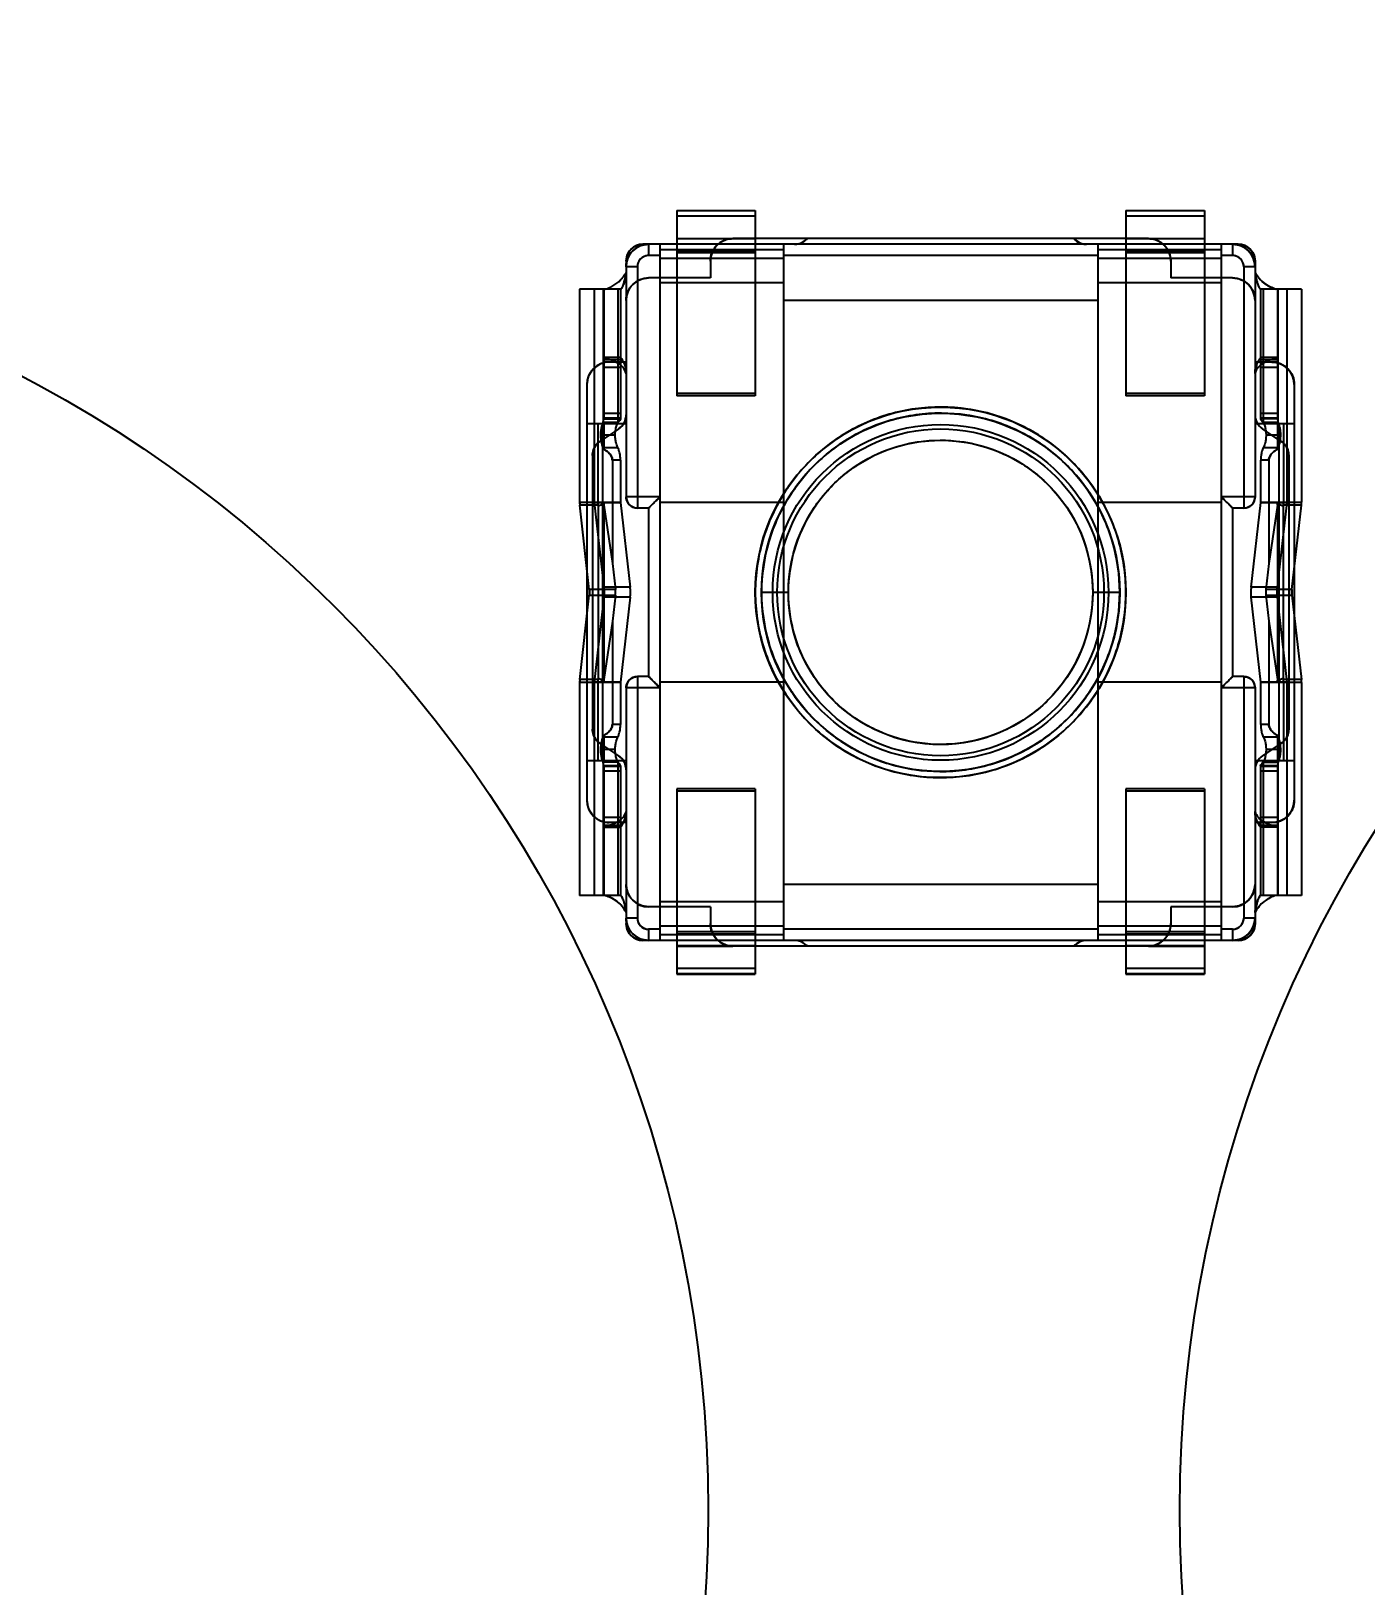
# Model space of a CAD drawing. Header units: millimetres. Extents: x 0 to 594, y 0 to 420.
# Drawn here: x 501.63 to 513.52, y 197.93 to 211.78 of the extents above; entities that cross this region are included whole.
import ezdxf

# ---------------------------------------------------------------- set-up
doc = ezdxf.new("R2010")
doc.units = ezdxf.units.MM
doc.header["$LTSCALE"] = 32.67
doc.layers.get('0').update_dxf_attribs({"linetype": 'CONTINUOUS'})
doc.styles.get("Standard").update_dxf_attribs({"font": 'txt', "width": 0.85})
doc.dimstyles.new('DIMSTYLE_1', dxfattribs={"dimtxt": 3.5, "dimasz": 3.5, "dimexe": 0.18, "dimexo": 0.0625, "dimgap": 0.09, "dimtad": 1, "dimdsep": 46, "dimtxsty": 'STANDARD', "dimblk": '_FILLED', "dimblk1": '_FILLED', "dimblk2": '_FILLED', "dimcen": 0.09, "dimadec": 0, "dimazin": 0, "dimtp": 0.3, "dimtm": 0.3, "dimtfac": 1, "dimtofl": 0, "dimtmove": 0, "dimatfit": 3, "dimldrblk": '_FILLED', "dimfxl": 1, "dimtolj": 1, "dimarcsym": 0})

# ---------------------------------------------------------------- blocks, each defined once
blk = doc.blocks.new('_FILLED')
at = {"color": 0, "linetype": 'BYBLOCK'}
blk.add_solid([(0, 0), (-1, 0.2143), (-1, -0.2143)], dxfattribs=at)
blk = doc.blocks.new('*D7')
at = {"color": 2, "linetype": 'CONTINUOUS'}
for p, q in [((508.764, 246.706), (457.472, 246.706)), ((458.972, 246.706), (458.972, 218.256)), ((458.972, 189.806), (458.972, 218.256)), ((471.264, 189.806), (457.472, 189.806))]:
    blk.add_line(p, q, dxfattribs=at)
at = {"color": 2, "linetype": 'CONTINUOUS', "xscale": 3.5, "yscale": 3.5, "zscale": 3.5}
for p, rotation in [((458.972, 246.706), 90), ((458.972, 189.806), 270)]:
    blk.add_blockref('_FILLED', p, dxfattribs=dict(at, rotation=rotation))
at = {"color": 2, "linetype": 'CONTINUOUS', "insert": (454.597, 222.546), "char_height": 3.5, "width": 11.9, "attachment_point": 2, "rotation": 90, "line_spacing_factor": 0.9}
blk.add_mtext('56,9', dxfattribs=at)

msp = doc.modelspace()

# ---------------------------------------------------------------- linework, layer by layer
at = {"color": 6, "linetype": 'CONTINUOUS'}
for p, q in [((507.383, 210.181), (508.083, 210.181)), ((511.383, 210.181), (512.083, 210.181)), ((507.383, 209.931), (507.883, 209.931)), ((511.583, 209.931), (512.083, 209.931)), ((506.733, 208.327), (506.733, 208.322)), ((512.733, 205.236), (512.733, 205.241)), ((507.383, 203.631), (507.883, 203.631)), ((511.583, 203.631), (512.083, 203.631)), ((507.383, 203.381), (508.083, 203.381)), ((511.383, 203.381), (512.083, 203.381))]:
    msp.add_line(p, q, dxfattribs=at)
at = {"color": 7, "linetype": 'CONTINUOUS'}
for p, q in [((507.383, 210.181), (507.383, 208.531)), ((508.083, 210.18), (507.383, 210.18)), ((508.083, 210.13), (507.383, 210.13)), ((508.083, 210.181), (508.083, 208.531)), ((511.383, 210.181), (511.383, 208.531)), ((512.083, 210.18), (511.383, 210.18)), ((512.083, 210.13), (511.383, 210.13)), ((512.083, 210.181), (512.083, 208.531)), ((507.383, 209.931), (508.083, 209.931)), ((511.583, 209.931), (507.883, 209.931)), ((511.383, 209.931), (512.083, 209.931)), ((512.383, 209.881), (507.083, 209.881)), ((507.133, 209.881), (507.133, 209.781)), ((507.233, 209.781), (507.133, 209.781)), ((507.233, 209.881), (507.233, 203.681)), ((508.333, 209.831), (507.233, 209.831)), ((507.383, 209.827), (508.083, 209.827)), ((508.083, 209.805), (507.383, 209.805)), ((508.333, 209.881), (508.333, 203.681)), ((511.133, 209.781), (508.333, 209.781)), ((511.133, 209.881), (511.133, 203.681)), ((512.233, 209.831), (511.133, 209.831)), ((511.383, 209.827), (512.083, 209.827)), ((512.083, 209.805), (511.383, 209.805)), ((512.233, 209.881), (512.233, 203.681)), ((512.333, 209.781), (512.233, 209.781)), ((512.333, 209.881), (512.333, 209.781)), ((506.933, 209.731), (506.933, 207.631)), ((507.033, 209.681), (506.933, 209.681)), ((507.033, 209.681), (507.033, 207.531)), ((508.333, 209.753), (507.233, 209.753)), ((507.683, 209.731), (507.683, 209.581)), ((512.233, 209.753), (511.133, 209.753)), ((511.783, 209.731), (511.783, 209.581)), ((512.533, 209.681), (512.433, 209.681)), ((512.433, 209.681), (512.433, 207.531)), ((512.533, 209.731), (512.533, 207.631)), ((507.683, 209.581), (507.133, 209.581)), ((508.333, 209.539), (507.233, 209.539)), ((512.233, 209.539), (511.133, 209.539)), ((512.333, 209.581), (511.783, 209.581)), ((506.518, 209.481), (506.518, 207.585)), ((506.887, 209.481), (506.518, 209.481)), ((506.651, 207.581), (506.651, 209.481)), ((506.728, 209.481), (506.728, 208.295)), ((506.733, 209.481), (506.733, 208.327)), ((506.86, 209.481), (506.86, 208.295)), ((506.883, 209.481), (506.883, 208.327)), ((511.133, 209.381), (508.333, 209.381)), ((512.948, 209.481), (512.58, 209.481)), ((512.583, 209.481), (512.583, 208.327)), ((512.607, 209.481), (512.607, 208.295)), ((512.733, 209.481), (512.733, 208.327)), ((512.739, 208.295), (512.739, 209.481)), ((512.816, 209.481), (512.816, 207.581)), ((512.948, 209.481), (512.948, 207.585)), ((506.883, 208.874), (506.733, 208.874)), ((506.733, 208.856), (506.883, 208.856)), ((506.933, 208.831), (506.733, 208.831)), ((512.733, 208.831), (512.533, 208.831)), ((512.733, 208.874), (512.583, 208.874)), ((512.583, 208.856), (512.733, 208.856)), ((506.733, 208.788), (506.883, 208.788)), ((512.583, 208.788), (512.733, 208.788)), ((506.583, 208.631), (506.583, 204.931)), ((508.083, 208.553), (507.383, 208.553)), ((508.083, 208.531), (507.383, 208.531)), ((512.083, 208.553), (511.383, 208.553)), ((512.083, 208.531), (511.383, 208.531)), ((512.883, 208.631), (512.883, 204.931)), ((506.933, 208.281), (506.583, 208.281)), ((506.68, 208.281), (506.68, 207.585)), ((506.723, 208.281), (506.723, 205.281)), ((506.86, 208.295), (506.728, 208.295)), ((506.883, 208.375), (506.733, 208.375)), ((506.883, 208.331), (506.733, 208.331)), ((506.733, 208.327), (506.883, 208.327)), ((506.733, 208.281), (506.733, 208.056)), ((512.883, 208.281), (512.533, 208.281)), ((512.733, 208.375), (512.583, 208.375)), ((512.733, 208.331), (512.583, 208.331)), ((512.733, 208.327), (512.583, 208.327)), ((512.739, 208.295), (512.607, 208.295)), ((512.733, 208.281), (512.733, 208.056)), ((512.744, 208.281), (512.744, 205.281)), ((512.787, 208.281), (512.787, 207.585)), ((506.867, 208.237), (506.7, 208.126)), ((506.836, 208.181), (506.705, 208.181)), ((512.767, 208.126), (512.6, 208.237)), ((512.762, 208.181), (512.631, 208.181)), ((506.633, 208.001), (506.633, 205.562)), ((506.727, 208.07), (506.859, 208.07)), ((512.607, 208.07), (512.739, 208.07)), ((512.833, 208.001), (512.833, 205.562)), ((506.883, 207.958), (506.811, 207.958)), ((506.811, 207.958), (506.811, 207.037)), ((506.883, 207.958), (506.883, 207.581)), ((512.656, 207.958), (512.584, 207.958)), ((512.584, 207.581), (512.584, 207.958)), ((512.656, 207.958), (512.656, 207.037)), ((506.518, 207.585), (506.883, 207.585)), ((506.682, 207.559), (506.52, 207.559)), ((506.605, 206.806), (506.52, 207.559)), ((506.737, 206.826), (506.651, 207.581)), ((506.883, 207.578), (506.651, 207.578)), ((506.682, 207.559), (506.683, 207.549)), ((506.707, 207.559), (506.683, 207.549)), ((506.735, 207.559), (506.707, 207.559)), ((506.733, 207.577), (506.733, 205.986)), ((506.735, 207.559), (506.811, 207.037)), ((506.883, 207.581), (506.969, 206.826)), ((507.233, 207.631), (506.933, 207.631)), ((508.333, 207.581), (507.233, 207.581)), ((512.233, 207.581), (511.133, 207.581)), ((512.533, 207.631), (512.233, 207.631)), ((512.498, 206.826), (512.584, 207.581)), ((512.584, 207.585), (512.948, 207.585)), ((512.816, 207.578), (512.584, 207.578)), ((512.732, 207.559), (512.656, 207.037)), ((512.816, 207.581), (512.73, 206.826)), ((512.76, 207.559), (512.732, 207.559)), ((512.733, 207.577), (512.733, 205.986)), ((512.783, 207.549), (512.76, 207.559)), ((512.785, 207.559), (512.783, 207.549)), ((512.947, 207.559), (512.785, 207.559)), ((512.861, 206.806), (512.947, 207.559)), ((506.683, 207.549), (506.683, 206.014)), ((507.133, 207.531), (507.033, 207.531)), ((507.133, 207.531), (507.133, 206.031)), ((512.433, 207.531), (512.333, 207.531)), ((512.333, 207.531), (512.333, 206.031)), ((512.783, 207.549), (512.783, 206.014)), ((506.811, 207.037), (506.837, 206.807)), ((512.656, 207.037), (512.63, 206.807)), ((506.52, 206.004), (506.605, 206.756)), ((506.837, 206.807), (506.605, 206.807)), ((506.605, 206.756), (506.837, 206.756)), ((506.651, 205.981), (506.737, 206.737)), ((506.969, 206.826), (506.737, 206.826)), ((506.969, 206.737), (506.737, 206.737)), ((506.837, 206.756), (506.811, 206.526)), ((506.969, 206.737), (506.883, 205.981)), ((508.379, 206.781), (508.138, 206.781)), ((511.329, 206.781), (511.088, 206.781)), ((512.73, 206.826), (512.498, 206.826)), ((512.73, 206.737), (512.498, 206.737)), ((512.584, 205.981), (512.498, 206.737)), ((512.862, 206.807), (512.63, 206.807)), ((512.63, 206.756), (512.862, 206.756)), ((512.63, 206.756), (512.656, 206.526)), ((512.73, 206.737), (512.816, 205.981)), ((512.862, 206.756), (512.947, 206.004)), ((506.811, 206.526), (506.735, 206.004)), ((506.811, 206.526), (506.811, 205.605)), ((512.656, 206.526), (512.656, 205.605)), ((512.656, 206.526), (512.732, 206.004)), ((507.133, 206.031), (507.033, 206.031)), ((507.033, 206.031), (507.033, 203.881)), ((512.433, 206.031), (512.333, 206.031)), ((512.433, 206.031), (512.433, 203.881)), ((506.883, 205.978), (506.518, 205.978)), ((506.518, 205.978), (506.518, 204.081)), ((506.682, 206.004), (506.52, 206.004)), ((506.651, 205.985), (506.883, 205.985)), ((506.651, 204.081), (506.651, 205.981)), ((506.68, 205.978), (506.68, 205.281)), ((506.683, 206.014), (506.682, 206.004)), ((506.707, 206.004), (506.683, 206.014)), ((506.735, 206.004), (506.707, 206.004)), ((506.883, 205.981), (506.883, 205.605)), ((507.233, 205.931), (506.933, 205.931)), ((506.933, 205.931), (506.933, 203.831)), ((508.333, 205.981), (507.233, 205.981)), ((512.233, 205.981), (511.133, 205.981)), ((512.533, 205.931), (512.233, 205.931)), ((512.533, 205.931), (512.533, 203.831)), ((512.584, 205.985), (512.816, 205.985)), ((512.584, 205.605), (512.584, 205.981)), ((512.948, 205.978), (512.584, 205.978)), ((512.76, 206.004), (512.732, 206.004)), ((512.783, 206.014), (512.76, 206.004)), ((512.783, 206.014), (512.785, 206.004)), ((512.947, 206.004), (512.785, 206.004)), ((512.787, 205.978), (512.787, 205.281)), ((512.816, 205.981), (512.816, 204.081)), ((512.948, 205.978), (512.948, 204.081)), ((506.859, 205.493), (506.727, 205.493)), ((506.733, 205.507), (506.733, 205.281)), ((506.883, 205.605), (506.811, 205.605)), ((512.656, 205.605), (512.584, 205.605)), ((512.739, 205.493), (512.607, 205.493)), ((512.733, 205.507), (512.733, 205.281)), ((506.867, 205.326), (506.7, 205.437)), ((506.836, 205.381), (506.705, 205.381)), ((512.767, 205.437), (512.6, 205.326)), ((512.762, 205.381), (512.631, 205.381)), ((506.933, 205.281), (506.583, 205.281)), ((506.86, 205.268), (506.728, 205.268)), ((506.728, 205.268), (506.728, 204.081)), ((506.883, 205.236), (506.733, 205.236)), ((506.733, 205.236), (506.733, 204.081)), ((506.883, 205.231), (506.733, 205.231)), ((506.86, 205.268), (506.86, 204.081)), ((506.883, 205.236), (506.883, 204.081)), ((512.883, 205.281), (512.533, 205.281)), ((512.733, 205.236), (512.583, 205.236)), ((512.583, 205.236), (512.583, 204.081)), ((512.733, 205.231), (512.583, 205.231)), ((512.607, 205.268), (512.739, 205.268)), ((512.607, 205.268), (512.607, 204.081)), ((512.733, 205.236), (512.733, 204.081)), ((512.739, 204.081), (512.739, 205.268)), ((506.883, 205.188), (506.733, 205.188)), ((512.733, 205.188), (512.583, 205.188)), ((508.083, 205.031), (507.383, 205.031)), ((507.383, 205.031), (507.383, 203.381)), ((508.083, 205.01), (507.383, 205.01)), ((508.083, 205.031), (508.083, 203.381)), ((512.083, 205.031), (511.383, 205.031)), ((511.383, 205.031), (511.383, 203.381)), ((512.083, 205.01), (511.383, 205.01)), ((512.083, 205.031), (512.083, 203.381)), ((506.883, 204.775), (506.733, 204.775)), ((506.933, 204.731), (506.733, 204.731)), ((506.883, 204.706), (506.733, 204.706)), ((506.733, 204.689), (506.883, 204.689)), ((512.733, 204.731), (512.533, 204.731)), ((512.733, 204.775), (512.583, 204.775)), ((512.733, 204.706), (512.583, 204.706)), ((512.733, 204.689), (512.583, 204.689)), ((511.133, 204.181), (508.333, 204.181)), ((506.887, 204.081), (506.518, 204.081)), ((507.683, 203.981), (507.133, 203.981)), ((508.333, 204.024), (507.233, 204.024)), ((507.683, 203.981), (507.683, 203.831)), ((512.233, 204.024), (511.133, 204.024)), ((512.333, 203.981), (511.783, 203.981)), ((511.783, 203.981), (511.783, 203.831)), ((512.948, 204.081), (512.58, 204.081)), ((507.033, 203.881), (506.933, 203.881)), ((512.533, 203.881), (512.433, 203.881)), ((512.383, 203.681), (507.083, 203.681)), ((507.233, 203.781), (507.133, 203.781)), ((507.133, 203.781), (507.133, 203.681)), ((508.333, 203.81), (507.233, 203.81)), ((508.333, 203.731), (507.233, 203.731)), ((508.083, 203.757), (507.383, 203.757)), ((508.083, 203.736), (507.383, 203.736)), ((511.133, 203.781), (508.333, 203.781)), ((512.233, 203.81), (511.133, 203.81)), ((512.233, 203.731), (511.133, 203.731)), ((512.083, 203.757), (511.383, 203.757)), ((512.083, 203.736), (511.383, 203.736)), ((512.333, 203.781), (512.233, 203.781)), ((512.333, 203.781), (512.333, 203.681)), ((508.083, 203.632), (507.383, 203.632)), ((511.583, 203.631), (507.883, 203.631)), ((512.083, 203.632), (511.383, 203.632)), ((508.083, 203.432), (507.383, 203.432)), ((512.083, 203.432), (511.383, 203.432)), ((508.083, 203.383), (507.383, 203.383)), ((512.083, 203.383), (511.383, 203.383))]:
    msp.add_line(p, q, dxfattribs=at)
for centre, radius in [((496.264, 198.606), 11.4), ((523.264, 198.606), 11.4), ((509.733, 206.781), 1.65), ((509.733, 206.781), 1.595), ((509.733, 206.781), 1.495), ((509.733, 206.781), 1.455), ((509.733, 206.781), 1.355)]:
    msp.add_circle(centre, radius, dxfattribs=at)
for centre, radius, start, end in [((507.883, 209.731), 0.2, 90, 180), ((508.433, 210.031), 0.15, 270, 318.1897), ((511.033, 210.031), 0.15, 221.8103, 270), ((511.583, 209.731), 0.2, 0, 90), ((507.133, 209.681), 0.2, 90, 180), ((507.083, 209.731), 0.15, 90, 180), ((507.133, 209.681), 0.1, 90, 180), ((512.333, 209.681), 0.2, 0, 90), ((512.333, 209.681), 0.1, 0, 90), ((512.383, 209.731), 0.15, 0, 90), ((507.133, 209.381), 0.2, 90, 180), ((512.333, 209.381), 0.2, 0, 90), ((506.783, 208.631), 0.2, 90, 180), ((512.683, 208.631), 0.2, 0, 90), ((506.783, 208.362), 0.15, 303.6901, 360), ((512.683, 208.362), 0.15, 180, 236.3099), ((512.698, 208.267), 0.0488, 16.9573, 28.246), ((506.783, 208.001), 0.15, 123.6901, 180), ((512.683, 208.001), 0.15, 0, 56.3099), ((506.745, 207.585), 0.226, 179.9985, 186.4738), ((506.857, 207.585), 0.177, 180.0036, 188.2929), ((507.033, 207.631), 0.1, 180, 270), ((512.433, 207.631), 0.1, 270, 360), ((512.61, 207.585), 0.177, 351.7058, 359.9974), ((512.722, 207.585), 0.226, 353.5262, 0.0015), ((506.381, 206.781), 0.226, 353.5262, 6.4734), ((506.343, 206.781), 0.396, 353.527, 6.473), ((506.343, 206.781), 0.396, 359.9986, 6.4735), ((506.344, 206.781), 0.396, 353.5245, 0.0034), ((506.612, 206.781), 0.226, 353.527, 6.473), ((506.613, 206.781), 0.226, 359.9966, 6.4755), ((506.612, 206.781), 0.226, 353.5265, 0.0014), ((506.575, 206.781), 0.396, 353.527, 6.473), ((506.575, 206.781), 0.396, 359.9966, 6.4755), ((506.575, 206.781), 0.396, 353.5265, 0.0014), ((512.892, 206.781), 0.396, 173.527, 186.473), ((512.892, 206.781), 0.396, 173.5265, 180.0014), ((512.891, 206.781), 0.396, 179.9966, 186.4755), ((512.854, 206.781), 0.226, 173.527, 186.473), ((512.854, 206.781), 0.226, 173.5265, 180.0014), ((512.854, 206.781), 0.226, 179.9966, 186.4755), ((513.124, 206.781), 0.396, 173.527, 186.473), ((513.123, 206.781), 0.396, 173.5245, 180.0034), ((513.124, 206.781), 0.396, 179.9986, 186.4735), ((513.086, 206.781), 0.226, 173.5248, 180.0031), ((513.086, 206.781), 0.226, 179.9985, 186.4738), ((507.033, 205.931), 0.1, 90, 180), ((512.433, 205.931), 0.1, 0, 90), ((506.745, 205.978), 0.226, 173.5262, 180.0015), ((506.857, 205.978), 0.177, 171.7058, 179.9974), ((512.61, 205.978), 0.177, 0.0036, 8.2929), ((512.722, 205.978), 0.226, 359.9985, 6.4738), ((506.783, 205.562), 0.15, 180, 236.3099), ((512.683, 205.562), 0.15, 303.6901, 360), ((506.768, 205.296), 0.0488, 196.9573, 208.246), ((506.783, 205.201), 0.15, 0, 56.3099), ((512.683, 205.201), 0.15, 123.6901, 180), ((506.783, 204.931), 0.2, 180, 270), ((512.683, 204.931), 0.2, 270, 360), ((507.133, 204.181), 0.2, 180, 270), ((512.333, 204.181), 0.2, 270, 360), ((507.133, 203.881), 0.2, 180, 270), ((507.083, 203.831), 0.15, 180, 270), ((507.133, 203.881), 0.1, 180, 270), ((507.883, 203.831), 0.2, 180, 270), ((511.583, 203.831), 0.2, 270, 360), ((512.333, 203.881), 0.2, 270, 360), ((512.333, 203.881), 0.1, 270, 360), ((512.383, 203.831), 0.15, 270, 360), ((508.433, 203.531), 0.15, 41.8103, 90), ((511.033, 203.531), 0.15, 90, 138.1897)]:
    msp.add_arc(centre, radius, start, end, dxfattribs=at)
for points, knots in [([(507.751, 209.881), (507.763, 209.892), (507.79, 209.91), (507.835, 209.928), (507.867, 209.931), (507.883, 209.931)], [0, 0, 0, 0, 0.333315, 0.666685, 1, 1, 1, 1]), ([(508.433, 209.881), (508.447, 209.882), (508.475, 209.885), (508.514, 209.903), (508.536, 209.921), (508.545, 209.931)], [0, 0, 0, 0, 0.333308, 0.666692, 1, 1, 1, 1]), ([(510.922, 209.931), (510.931, 209.921), (510.953, 209.903), (510.991, 209.885), (511.019, 209.882), (511.033, 209.881)], [0, 0, 0, 0, 0.333308, 0.666692, 1, 1, 1, 1]), ([(511.583, 209.931), (511.599, 209.931), (511.632, 209.928), (511.677, 209.91), (511.704, 209.892), (511.716, 209.881)], [0, 0, 0, 0, 0.333315, 0.666685, 1, 1, 1, 1]), ([(506.933, 209.681), (506.934, 209.708), (506.944, 209.76), (506.988, 209.826), (507.055, 209.871), (507.107, 209.881), (507.133, 209.881)], [0, 0, 0, 0, 0.252018, 0.5, 0.747982, 1, 1, 1, 1]), ([(506.933, 209.731), (506.934, 209.757), (506.947, 209.81), (507.005, 209.868), (507.057, 209.881), (507.083, 209.881)], [0, 0, 0, 0, 0.334502, 0.665373, 1, 1, 1, 1]), ([(507.133, 209.781), (507.116, 209.781), (507.081, 209.772), (507.043, 209.734), (507.034, 209.699), (507.033, 209.681)], [0, 0, 0, 0, 0.334502, 0.665373, 1, 1, 1, 1]), ([(507.683, 209.731), (507.684, 209.75), (507.689, 209.788), (507.712, 209.84), (507.737, 209.869), (507.751, 209.881)], [0, 0, 0, 0, 0.333308, 0.666692, 1, 1, 1, 1]), ([(511.716, 209.881), (511.73, 209.869), (511.755, 209.84), (511.778, 209.788), (511.783, 209.75), (511.783, 209.731)], [0, 0, 0, 0, 0.333308, 0.666692, 1, 1, 1, 1]), ([(512.333, 209.881), (512.36, 209.881), (512.412, 209.871), (512.478, 209.826), (512.523, 209.76), (512.533, 209.708), (512.533, 209.681)], [0, 0, 0, 0, 0.252018, 0.5, 0.747982, 1, 1, 1, 1]), ([(512.433, 209.681), (512.433, 209.699), (512.424, 209.734), (512.386, 209.772), (512.351, 209.781), (512.333, 209.781)], [0, 0, 0, 0, 0.334502, 0.665373, 1, 1, 1, 1]), ([(512.383, 209.881), (512.409, 209.881), (512.462, 209.868), (512.52, 209.81), (512.532, 209.757), (512.533, 209.731)], [0, 0, 0, 0, 0.334502, 0.665373, 1, 1, 1, 1]), ([(506.747, 209.481), (506.764, 209.486), (506.807, 209.503), (506.876, 209.548), (506.917, 209.6), (506.933, 209.631)], [0, 0, 0, 0, 0.215011, 0.567664, 1, 1, 1, 1]), ([(506.747, 209.481), (506.764, 209.483), (506.807, 209.505), (506.877, 209.547), (506.916, 209.601), (506.933, 209.631)], [0, 0, 0, 0, 0.213112, 0.566566, 1, 1, 1, 1]), ([(506.887, 209.481), (506.89, 209.487), (506.9, 209.499), (506.909, 209.521), (506.918, 209.549), (506.927, 209.587), (506.931, 209.615), (506.933, 209.631)], [0, 0, 0, 0, 0.126999, 0.276139, 0.453635, 0.691006, 1, 1, 1, 1]), ([(506.933, 209.631), (506.932, 209.618), (506.928, 209.593), (506.921, 209.56), (506.913, 209.534), (506.905, 209.513), (506.897, 209.496), (506.891, 209.485), (506.887, 209.481)], [0, 0, 0, 0, 0.261031, 0.472032, 0.639572, 0.76977, 0.901474, 1, 1, 1, 1]), ([(512.533, 209.631), (512.535, 209.618), (512.539, 209.593), (512.546, 209.56), (512.554, 209.534), (512.562, 209.513), (512.569, 209.495), (512.577, 209.486), (512.58, 209.481)], [0, 0, 0, 0, 0.261162, 0.472277, 0.639855, 0.769937, 0.901356, 1, 1, 1, 1]), ([(512.533, 209.631), (512.535, 209.618), (512.539, 209.593), (512.546, 209.56), (512.554, 209.534), (512.561, 209.513), (512.57, 209.496), (512.576, 209.485), (512.58, 209.481)], [0, 0, 0, 0, 0.261302, 0.472473, 0.640023, 0.77004, 0.901483, 1, 1, 1, 1]), ([(512.72, 209.481), (512.703, 209.486), (512.659, 209.503), (512.59, 209.549), (512.55, 209.601), (512.533, 209.631)], [0, 0, 0, 0, 0.216905, 0.57041, 1, 1, 1, 1]), ([(512.533, 209.631), (512.547, 209.607), (512.577, 209.564), (512.631, 209.52), (512.68, 209.495), (512.708, 209.484), (512.72, 209.481)], [0, 0, 0, 0, 0.341563, 0.628537, 0.852159, 1, 1, 1, 1]), ([(506.933, 209.381), (506.934, 209.408), (506.944, 209.46), (506.988, 209.526), (507.055, 209.571), (507.107, 209.581), (507.133, 209.581)], [0, 0, 0, 0, 0.252018, 0.5, 0.747982, 1, 1, 1, 1]), ([(512.333, 209.581), (512.36, 209.581), (512.412, 209.571), (512.478, 209.526), (512.523, 209.46), (512.533, 209.408), (512.533, 209.381)], [0, 0, 0, 0, 0.252018, 0.5, 0.747982, 1, 1, 1, 1]), ([(506.783, 208.831), (506.757, 208.831), (506.705, 208.821), (506.638, 208.776), (506.594, 208.71), (506.584, 208.658), (506.583, 208.631)], [0, 0, 0, 0, 0.252018, 0.5, 0.747982, 1, 1, 1, 1]), ([(506.933, 208.731), (506.928, 208.752), (506.908, 208.792), (506.852, 208.828), (506.8, 208.851), (506.758, 208.863), (506.739, 208.871), (506.733, 208.874)], [0, 0, 0, 0, 0.248408, 0.499331, 0.755626, 0.92152, 1, 1, 1, 1]), ([(506.883, 208.874), (506.883, 208.871), (506.89, 208.864), (506.9, 208.852), (506.905, 208.839), (506.908, 208.831)], [0, 0, 0, 0, 0.17594, 0.522925, 1, 1, 1, 1]), ([(506.911, 208.831), (506.907, 208.839), (506.899, 208.851), (506.89, 208.864), (506.883, 208.871), (506.883, 208.874)], [0, 0, 0, 0, 0.491722, 0.827066, 1, 1, 1, 1]), ([(506.908, 208.831), (506.914, 208.822), (506.924, 208.802), (506.931, 208.768), (506.933, 208.744), (506.933, 208.731)], [0, 0, 0, 0, 0.313365, 0.647735, 1, 1, 1, 1]), ([(506.908, 208.831), (506.914, 208.823), (506.923, 208.802), (506.93, 208.768), (506.933, 208.744), (506.933, 208.731)], [0, 0, 0, 0, 0.310581, 0.644793, 1, 1, 1, 1]), ([(512.733, 208.874), (512.728, 208.871), (512.709, 208.863), (512.667, 208.851), (512.612, 208.828), (512.558, 208.79), (512.538, 208.751), (512.533, 208.731)], [0, 0, 0, 0, 0.074899, 0.244216, 0.51087, 0.765846, 1, 1, 1, 1]), ([(512.533, 208.731), (512.534, 208.744), (512.536, 208.768), (512.543, 208.802), (512.553, 208.822), (512.559, 208.831)], [0, 0, 0, 0, 0.352148, 0.686191, 1, 1, 1, 1]), ([(512.556, 208.831), (512.552, 208.822), (512.544, 208.801), (512.536, 208.768), (512.534, 208.744), (512.533, 208.731)], [0, 0, 0, 0, 0.303212, 0.640792, 1, 1, 1, 1]), ([(512.583, 208.874), (512.583, 208.871), (512.577, 208.864), (512.568, 208.851), (512.56, 208.839), (512.556, 208.831)], [0, 0, 0, 0, 0.170718, 0.50797, 1, 1, 1, 1]), ([(512.683, 208.831), (512.71, 208.831), (512.762, 208.821), (512.828, 208.776), (512.873, 208.71), (512.883, 208.658), (512.883, 208.631)], [0, 0, 0, 0, 0.252018, 0.5, 0.747982, 1, 1, 1, 1]), ([(511.383, 206.781), (511.382, 206.939), (511.339, 207.254), (511.14, 207.686), (510.83, 208.044), (510.432, 208.301), (509.978, 208.436), (509.503, 208.438), (509.046, 208.306), (508.645, 208.051), (508.33, 207.692), (508.129, 207.257), (508.084, 206.939), (508.083, 206.781)], [0, 0, 0, 0, 0.091229, 0.182072, 0.272285, 0.362558, 0.453404, 0.544048, 0.634824, 0.725532, 0.816633, 0.908383, 1, 1, 1, 1]), ([(506.722, 208.281), (506.718, 208.272), (506.712, 208.251), (506.706, 208.217), (506.705, 208.194), (506.705, 208.181)], [0, 0, 0, 0, 0.306811, 0.64515, 1, 1, 1, 1]), ([(506.722, 208.281), (506.718, 208.272), (506.712, 208.251), (506.706, 208.217), (506.705, 208.194), (506.705, 208.181)], [0, 0, 0, 0, 0.306156, 0.6448, 1, 1, 1, 1]), ([(506.728, 208.295), (506.729, 208.299), (506.73, 208.306), (506.733, 208.317), (506.733, 208.324), (506.733, 208.327)], [0, 0, 0, 0, 0.387145, 0.720426, 1, 1, 1, 1]), ([(506.836, 208.181), (506.836, 208.196), (506.838, 208.223), (506.845, 208.261), (506.855, 208.284), (506.86, 208.295)], [0, 0, 0, 0, 0.362034, 0.701783, 1, 1, 1, 1]), ([(506.883, 208.327), (506.883, 208.321), (506.874, 208.309), (506.865, 208.3), (506.86, 208.295)], [0, 0, 0, 0, 0.401836, 1, 1, 1, 1]), ([(506.86, 208.295), (506.864, 208.299), (506.871, 208.307), (506.88, 208.317), (506.883, 208.324), (506.883, 208.327)], [0, 0, 0, 0, 0.45547, 0.781689, 1, 1, 1, 1]), ([(506.867, 208.237), (506.88, 208.246), (506.905, 208.269), (506.928, 208.313), (506.933, 208.345), (506.933, 208.362)], [0, 0, 0, 0, 0.333299, 0.666701, 1, 1, 1, 1]), ([(511.329, 206.781), (511.328, 206.933), (511.285, 207.238), (511.093, 207.656), (510.794, 208.002), (510.409, 208.25), (509.97, 208.381), (509.51, 208.383), (509.069, 208.256), (508.681, 208.009), (508.377, 207.662), (508.182, 207.241), (508.139, 206.934), (508.138, 206.781)], [0, 0, 0, 0, 0.091229, 0.182072, 0.272285, 0.362558, 0.453404, 0.544048, 0.634824, 0.725532, 0.816633, 0.908383, 1, 1, 1, 1]), ([(512.533, 208.362), (512.534, 208.345), (512.539, 208.313), (512.562, 208.269), (512.587, 208.246), (512.6, 208.237)], [0, 0, 0, 0, 0.333299, 0.666701, 1, 1, 1, 1]), ([(512.583, 208.327), (512.583, 208.321), (512.592, 208.309), (512.601, 208.3), (512.607, 208.295)], [0, 0, 0, 0, 0.401836, 1, 1, 1, 1]), ([(512.583, 208.327), (512.583, 208.324), (512.587, 208.317), (512.595, 208.307), (512.603, 208.299), (512.607, 208.295)], [0, 0, 0, 0, 0.21645, 0.541449, 1, 1, 1, 1]), ([(512.607, 208.295), (512.612, 208.284), (512.621, 208.261), (512.629, 208.223), (512.631, 208.196), (512.631, 208.181)], [0, 0, 0, 0, 0.298217, 0.637966, 1, 1, 1, 1]), ([(512.733, 208.327), (512.733, 208.324), (512.734, 208.317), (512.736, 208.306), (512.738, 208.299), (512.739, 208.295)], [0, 0, 0, 0, 0.279159, 0.612696, 1, 1, 1, 1]), ([(512.762, 208.181), (512.762, 208.194), (512.761, 208.217), (512.755, 208.251), (512.749, 208.272), (512.745, 208.281)], [0, 0, 0, 0, 0.354871, 0.693171, 1, 1, 1, 1]), ([(512.762, 208.181), (512.762, 208.194), (512.761, 208.217), (512.755, 208.251), (512.749, 208.272), (512.745, 208.281)], [0, 0, 0, 0, 0.3552, 0.693844, 1, 1, 1, 1]), ([(506.633, 208.001), (506.634, 208.018), (506.639, 208.05), (506.662, 208.094), (506.687, 208.117), (506.7, 208.126)], [0, 0, 0, 0, 0.333299, 0.666701, 1, 1, 1, 1]), ([(506.705, 208.181), (506.705, 208.168), (506.707, 208.141), (506.714, 208.103), (506.722, 208.08), (506.727, 208.07)], [0, 0, 0, 0, 0.362077, 0.701845, 1, 1, 1, 1]), ([(506.859, 208.07), (506.854, 208.08), (506.845, 208.103), (506.838, 208.141), (506.836, 208.168), (506.836, 208.181)], [0, 0, 0, 0, 0.299212, 0.6388, 1, 1, 1, 1]), ([(508.379, 206.781), (508.38, 206.91), (508.416, 207.169), (508.579, 207.524), (508.833, 207.818), (509.16, 208.029), (509.533, 208.14), (509.923, 208.141), (510.298, 208.033), (510.627, 207.824), (510.886, 207.529), (511.051, 207.172), (511.087, 206.911), (511.088, 206.781)], [0, 0, 0, 0, 0.091229, 0.182072, 0.272285, 0.362558, 0.453404, 0.544048, 0.634824, 0.725532, 0.816633, 0.908383, 1, 1, 1, 1]), ([(512.631, 208.181), (512.631, 208.168), (512.629, 208.141), (512.622, 208.103), (512.613, 208.08), (512.607, 208.07)], [0, 0, 0, 0, 0.3612, 0.700788, 1, 1, 1, 1]), ([(512.739, 208.07), (512.745, 208.08), (512.753, 208.103), (512.76, 208.141), (512.762, 208.168), (512.762, 208.181)], [0, 0, 0, 0, 0.298155, 0.637923, 1, 1, 1, 1]), ([(512.767, 208.126), (512.78, 208.117), (512.805, 208.094), (512.828, 208.05), (512.833, 208.018), (512.833, 208.001)], [0, 0, 0, 0, 0.333299, 0.666701, 1, 1, 1, 1]), ([(506.733, 208.056), (506.748, 208.047), (506.774, 208.03), (506.803, 207.997), (506.81, 207.971), (506.811, 207.958)], [0, 0, 0, 0, 0.396085, 0.702916, 1, 1, 1, 1]), ([(506.811, 207.958), (506.81, 207.971), (506.803, 207.997), (506.774, 208.03), (506.748, 208.048), (506.733, 208.056)], [0, 0, 0, 0, 0.296244, 0.603053, 1, 1, 1, 1]), ([(506.883, 207.958), (506.883, 207.972), (506.881, 207.999), (506.873, 208.036), (506.865, 208.059), (506.859, 208.07)], [0, 0, 0, 0, 0.3612, 0.700788, 1, 1, 1, 1]), ([(512.607, 208.07), (512.602, 208.059), (512.593, 208.036), (512.586, 207.999), (512.584, 207.972), (512.584, 207.958)], [0, 0, 0, 0, 0.299212, 0.6388, 1, 1, 1, 1]), ([(512.656, 207.958), (512.657, 207.971), (512.664, 207.997), (512.693, 208.03), (512.718, 208.047), (512.733, 208.056)], [0, 0, 0, 0, 0.296239, 0.602907, 1, 1, 1, 1]), ([(512.733, 208.056), (512.718, 208.048), (512.693, 208.03), (512.664, 207.997), (512.657, 207.971), (512.656, 207.958)], [0, 0, 0, 0, 0.395928, 0.702901, 1, 1, 1, 1]), ([(506.518, 207.585), (506.518, 207.582), (506.519, 207.575), (506.519, 207.565), (506.52, 207.558), (506.521, 207.554)], [0, 0, 0, 0, 0.306787, 0.613422, 1, 1, 1, 1]), ([(506.733, 207.577), (506.731, 207.574), (506.726, 207.569), (506.717, 207.564), (506.711, 207.561), (506.707, 207.559)], [0, 0, 0, 0, 0.33027, 0.644235, 1, 1, 1, 1]), ([(507.033, 207.531), (507.016, 207.532), (506.981, 207.541), (506.943, 207.579), (506.934, 207.614), (506.933, 207.631)], [0, 0, 0, 0, 0.334502, 0.665373, 1, 1, 1, 1]), ([(507.133, 207.531), (507.136, 207.534), (507.146, 207.544), (507.166, 207.565), (507.197, 207.595), (507.22, 207.619), (507.233, 207.631)], [0, 0, 0, 0, 0.079313, 0.294063, 0.619931, 1, 1, 1, 1]), ([(507.233, 207.631), (507.221, 207.619), (507.197, 207.595), (507.166, 207.564), (507.145, 207.544), (507.136, 207.534), (507.133, 207.531)], [0, 0, 0, 0, 0.380118, 0.708935, 0.923641, 1, 1, 1, 1]), ([(512.233, 207.631), (512.246, 207.619), (512.269, 207.595), (512.301, 207.565), (512.321, 207.543), (512.331, 207.534), (512.333, 207.531)], [0, 0, 0, 0, 0.380118, 0.708935, 0.923641, 1, 1, 1, 1]), ([(512.333, 207.531), (512.331, 207.534), (512.321, 207.544), (512.3, 207.564), (512.27, 207.596), (512.246, 207.619), (512.233, 207.631)], [0, 0, 0, 0, 0.079313, 0.294063, 0.619931, 1, 1, 1, 1]), ([(512.533, 207.631), (512.533, 207.614), (512.524, 207.579), (512.486, 207.541), (512.451, 207.532), (512.433, 207.531)], [0, 0, 0, 0, 0.334502, 0.665373, 1, 1, 1, 1]), ([(512.76, 207.559), (512.756, 207.561), (512.75, 207.564), (512.741, 207.569), (512.736, 207.574), (512.733, 207.577)], [0, 0, 0, 0, 0.354989, 0.668715, 1, 1, 1, 1]), ([(512.946, 207.554), (512.947, 207.558), (512.948, 207.565), (512.948, 207.575), (512.948, 207.582), (512.948, 207.585)], [0, 0, 0, 0, 0.386578, 0.693213, 1, 1, 1, 1]), ([(506.605, 206.806), (506.606, 206.8), (506.607, 206.788), (506.607, 206.77), (506.606, 206.758), (506.605, 206.752)], [0, 0, 0, 0, 0.329776, 0.65793, 1, 1, 1, 1]), ([(508.083, 206.781), (508.084, 206.624), (508.128, 206.309), (508.327, 205.877), (508.637, 205.519), (509.034, 205.262), (509.489, 205.127), (509.964, 205.125), (510.421, 205.257), (510.822, 205.512), (511.137, 205.871), (511.338, 206.306), (511.383, 206.624), (511.383, 206.781)], [0, 0, 0, 0, 0.091229, 0.182072, 0.272285, 0.362558, 0.453404, 0.544048, 0.634824, 0.725532, 0.816633, 0.908383, 1, 1, 1, 1]), ([(508.138, 206.781), (508.139, 206.63), (508.181, 206.325), (508.373, 205.907), (508.673, 205.561), (509.058, 205.313), (509.497, 205.182), (509.957, 205.18), (510.398, 205.307), (510.786, 205.554), (511.09, 205.901), (511.285, 206.322), (511.328, 206.629), (511.329, 206.781)], [0, 0, 0, 0, 0.091229, 0.182072, 0.272285, 0.362558, 0.453404, 0.544048, 0.634824, 0.725532, 0.816633, 0.908383, 1, 1, 1, 1]), ([(511.088, 206.781), (511.087, 206.653), (511.051, 206.394), (510.888, 206.039), (510.634, 205.745), (510.307, 205.534), (509.934, 205.423), (509.544, 205.422), (509.169, 205.53), (508.839, 205.739), (508.581, 206.034), (508.416, 206.391), (508.379, 206.652), (508.379, 206.781)], [0, 0, 0, 0, 0.091229, 0.182072, 0.272285, 0.362558, 0.453404, 0.544048, 0.634824, 0.725532, 0.816633, 0.908383, 1, 1, 1, 1]), ([(512.862, 206.752), (512.861, 206.758), (512.86, 206.77), (512.86, 206.788), (512.861, 206.8), (512.861, 206.806)], [0, 0, 0, 0, 0.34207, 0.670224, 1, 1, 1, 1]), ([(506.933, 205.931), (506.934, 205.949), (506.943, 205.984), (506.981, 206.022), (507.016, 206.031), (507.033, 206.031)], [0, 0, 0, 0, 0.334502, 0.665373, 1, 1, 1, 1]), ([(507.233, 205.931), (507.22, 205.944), (507.197, 205.968), (507.166, 205.998), (507.146, 206.02), (507.136, 206.029), (507.133, 206.031)], [0, 0, 0, 0, 0.380118, 0.708935, 0.923641, 1, 1, 1, 1]), ([(507.133, 206.031), (507.136, 206.029), (507.146, 206.019), (507.167, 205.999), (507.197, 205.967), (507.221, 205.944), (507.233, 205.931)], [0, 0, 0, 0, 0.079313, 0.294063, 0.619931, 1, 1, 1, 1]), ([(512.333, 206.031), (512.331, 206.029), (512.321, 206.019), (512.3, 205.998), (512.269, 205.968), (512.246, 205.944), (512.233, 205.931)], [0, 0, 0, 0, 0.079313, 0.294063, 0.619931, 1, 1, 1, 1]), ([(512.233, 205.931), (512.246, 205.944), (512.27, 205.967), (512.3, 205.999), (512.321, 206.019), (512.331, 206.029), (512.333, 206.031)], [0, 0, 0, 0, 0.380118, 0.708935, 0.923641, 1, 1, 1, 1]), ([(512.433, 206.031), (512.451, 206.031), (512.486, 206.022), (512.524, 205.984), (512.533, 205.949), (512.533, 205.931)], [0, 0, 0, 0, 0.334502, 0.665373, 1, 1, 1, 1]), ([(506.521, 206.009), (506.52, 206.005), (506.519, 205.998), (506.519, 205.988), (506.518, 205.981), (506.518, 205.978)], [0, 0, 0, 0, 0.386578, 0.693213, 1, 1, 1, 1]), ([(506.707, 206.004), (506.711, 206.002), (506.717, 205.999), (506.726, 205.994), (506.731, 205.989), (506.733, 205.986)], [0, 0, 0, 0, 0.354989, 0.668715, 1, 1, 1, 1]), ([(512.733, 205.986), (512.736, 205.989), (512.741, 205.994), (512.75, 205.999), (512.756, 206.002), (512.76, 206.004)], [0, 0, 0, 0, 0.33027, 0.644235, 1, 1, 1, 1]), ([(512.948, 205.978), (512.948, 205.981), (512.948, 205.988), (512.948, 205.998), (512.947, 206.005), (512.946, 206.009)], [0, 0, 0, 0, 0.306787, 0.613422, 1, 1, 1, 1]), ([(506.7, 205.437), (506.687, 205.446), (506.662, 205.469), (506.639, 205.513), (506.634, 205.545), (506.633, 205.562)], [0, 0, 0, 0, 0.333299, 0.666701, 1, 1, 1, 1]), ([(506.727, 205.493), (506.722, 205.483), (506.714, 205.46), (506.707, 205.422), (506.705, 205.395), (506.705, 205.381)], [0, 0, 0, 0, 0.298155, 0.637923, 1, 1, 1, 1]), ([(506.811, 205.605), (506.81, 205.592), (506.803, 205.566), (506.774, 205.533), (506.748, 205.516), (506.733, 205.507)], [0, 0, 0, 0, 0.296239, 0.602907, 1, 1, 1, 1]), ([(506.733, 205.507), (506.748, 205.515), (506.774, 205.533), (506.803, 205.566), (506.81, 205.592), (506.811, 205.605)], [0, 0, 0, 0, 0.395928, 0.702901, 1, 1, 1, 1]), ([(506.836, 205.381), (506.836, 205.395), (506.838, 205.422), (506.845, 205.46), (506.854, 205.483), (506.859, 205.493)], [0, 0, 0, 0, 0.3612, 0.700788, 1, 1, 1, 1]), ([(506.859, 205.493), (506.865, 205.503), (506.873, 205.527), (506.881, 205.564), (506.883, 205.591), (506.883, 205.605)], [0, 0, 0, 0, 0.299212, 0.6388, 1, 1, 1, 1]), ([(512.584, 205.605), (512.584, 205.591), (512.586, 205.564), (512.593, 205.527), (512.602, 205.503), (512.607, 205.493)], [0, 0, 0, 0, 0.3612, 0.700788, 1, 1, 1, 1]), ([(512.607, 205.493), (512.613, 205.483), (512.622, 205.46), (512.629, 205.422), (512.631, 205.395), (512.631, 205.381)], [0, 0, 0, 0, 0.299212, 0.6388, 1, 1, 1, 1]), ([(512.733, 205.507), (512.719, 205.516), (512.693, 205.533), (512.664, 205.566), (512.657, 205.592), (512.656, 205.605)], [0, 0, 0, 0, 0.396085, 0.702916, 1, 1, 1, 1]), ([(512.656, 205.605), (512.657, 205.592), (512.664, 205.566), (512.693, 205.533), (512.718, 205.515), (512.733, 205.507)], [0, 0, 0, 0, 0.296244, 0.603053, 1, 1, 1, 1]), ([(512.762, 205.381), (512.762, 205.395), (512.76, 205.422), (512.753, 205.46), (512.745, 205.483), (512.739, 205.493)], [0, 0, 0, 0, 0.362077, 0.701845, 1, 1, 1, 1]), ([(512.833, 205.562), (512.833, 205.545), (512.828, 205.513), (512.805, 205.469), (512.78, 205.446), (512.767, 205.437)], [0, 0, 0, 0, 0.333299, 0.666701, 1, 1, 1, 1]), ([(506.705, 205.381), (506.705, 205.369), (506.706, 205.346), (506.712, 205.312), (506.718, 205.291), (506.722, 205.281)], [0, 0, 0, 0, 0.354871, 0.693171, 1, 1, 1, 1]), ([(506.705, 205.381), (506.705, 205.369), (506.706, 205.346), (506.712, 205.312), (506.718, 205.291), (506.722, 205.281)], [0, 0, 0, 0, 0.3552, 0.693844, 1, 1, 1, 1]), ([(506.86, 205.268), (506.855, 205.279), (506.845, 205.302), (506.838, 205.34), (506.836, 205.367), (506.836, 205.381)], [0, 0, 0, 0, 0.298217, 0.637966, 1, 1, 1, 1]), ([(512.631, 205.381), (512.631, 205.367), (512.629, 205.34), (512.621, 205.302), (512.612, 205.279), (512.607, 205.268)], [0, 0, 0, 0, 0.362034, 0.701783, 1, 1, 1, 1]), ([(512.745, 205.281), (512.749, 205.291), (512.755, 205.312), (512.761, 205.346), (512.762, 205.369), (512.762, 205.381)], [0, 0, 0, 0, 0.306811, 0.64515, 1, 1, 1, 1]), ([(512.745, 205.281), (512.749, 205.291), (512.755, 205.312), (512.761, 205.346), (512.762, 205.369), (512.762, 205.381)], [0, 0, 0, 0, 0.306156, 0.6448, 1, 1, 1, 1]), ([(506.733, 205.236), (506.733, 205.239), (506.733, 205.246), (506.73, 205.257), (506.729, 205.264), (506.728, 205.268)], [0, 0, 0, 0, 0.279159, 0.612696, 1, 1, 1, 1]), ([(506.883, 205.236), (506.883, 205.242), (506.874, 205.253), (506.865, 205.263), (506.86, 205.268)], [0, 0, 0, 0, 0.401836, 1, 1, 1, 1]), ([(506.883, 205.236), (506.883, 205.239), (506.88, 205.246), (506.872, 205.256), (506.864, 205.264), (506.86, 205.268)], [0, 0, 0, 0, 0.21645, 0.541449, 1, 1, 1, 1]), ([(506.933, 205.201), (506.933, 205.218), (506.928, 205.25), (506.905, 205.294), (506.88, 205.317), (506.867, 205.326)], [0, 0, 0, 0, 0.333299, 0.666701, 1, 1, 1, 1]), ([(512.6, 205.326), (512.587, 205.317), (512.562, 205.294), (512.539, 205.25), (512.534, 205.218), (512.533, 205.201)], [0, 0, 0, 0, 0.333299, 0.666701, 1, 1, 1, 1]), ([(512.583, 205.236), (512.583, 205.242), (512.592, 205.253), (512.601, 205.263), (512.607, 205.268)], [0, 0, 0, 0, 0.401836, 1, 1, 1, 1]), ([(512.607, 205.268), (512.603, 205.264), (512.595, 205.256), (512.587, 205.246), (512.583, 205.239), (512.583, 205.236)], [0, 0, 0, 0, 0.45547, 0.781689, 1, 1, 1, 1]), ([(512.739, 205.268), (512.738, 205.264), (512.736, 205.257), (512.734, 205.246), (512.733, 205.239), (512.733, 205.236)], [0, 0, 0, 0, 0.387145, 0.720426, 1, 1, 1, 1]), ([(506.583, 204.931), (506.584, 204.905), (506.594, 204.853), (506.638, 204.787), (506.705, 204.742), (506.757, 204.732), (506.783, 204.731)], [0, 0, 0, 0, 0.252018, 0.5, 0.747982, 1, 1, 1, 1]), ([(512.883, 204.931), (512.883, 204.905), (512.873, 204.853), (512.828, 204.787), (512.762, 204.742), (512.71, 204.732), (512.683, 204.731)], [0, 0, 0, 0, 0.252018, 0.5, 0.747982, 1, 1, 1, 1]), ([(506.733, 204.689), (506.739, 204.692), (506.758, 204.7), (506.8, 204.712), (506.855, 204.735), (506.908, 204.773), (506.929, 204.812), (506.933, 204.831)], [0, 0, 0, 0, 0.074899, 0.244216, 0.51087, 0.765846, 1, 1, 1, 1]), ([(506.933, 204.831), (506.933, 204.819), (506.931, 204.795), (506.924, 204.761), (506.914, 204.741), (506.908, 204.731)], [0, 0, 0, 0, 0.351187, 0.685227, 1, 1, 1, 1]), ([(506.911, 204.731), (506.915, 204.741), (506.923, 204.762), (506.931, 204.795), (506.933, 204.819), (506.933, 204.831)], [0, 0, 0, 0, 0.303212, 0.640792, 1, 1, 1, 1]), ([(512.559, 204.731), (512.553, 204.741), (512.543, 204.761), (512.536, 204.795), (512.534, 204.819), (512.533, 204.831)], [0, 0, 0, 0, 0.314368, 0.648731, 1, 1, 1, 1]), ([(512.559, 204.731), (512.553, 204.74), (512.544, 204.761), (512.536, 204.795), (512.534, 204.819), (512.533, 204.831)], [0, 0, 0, 0, 0.310581, 0.644793, 1, 1, 1, 1]), ([(512.533, 204.831), (512.539, 204.811), (512.559, 204.771), (512.614, 204.735), (512.667, 204.712), (512.708, 204.7), (512.727, 204.692), (512.733, 204.689)], [0, 0, 0, 0, 0.248408, 0.499331, 0.755626, 0.92152, 1, 1, 1, 1]), ([(506.883, 204.689), (506.883, 204.692), (506.89, 204.699), (506.899, 204.712), (506.907, 204.724), (506.911, 204.731)], [0, 0, 0, 0, 0.170718, 0.50797, 1, 1, 1, 1]), ([(512.556, 204.731), (512.56, 204.724), (512.568, 204.712), (512.577, 204.699), (512.583, 204.692), (512.583, 204.689)], [0, 0, 0, 0, 0.491722, 0.827066, 1, 1, 1, 1]), ([(512.583, 204.689), (512.583, 204.692), (512.577, 204.699), (512.567, 204.711), (512.562, 204.724), (512.559, 204.731)], [0, 0, 0, 0, 0.17594, 0.522925, 1, 1, 1, 1]), ([(507.133, 203.981), (507.107, 203.982), (507.055, 203.992), (506.988, 204.037), (506.944, 204.103), (506.934, 204.155), (506.933, 204.181)], [0, 0, 0, 0, 0.252018, 0.5, 0.747982, 1, 1, 1, 1]), ([(512.533, 204.181), (512.533, 204.155), (512.523, 204.103), (512.478, 204.037), (512.412, 203.992), (512.36, 203.982), (512.333, 203.981)], [0, 0, 0, 0, 0.252018, 0.5, 0.747982, 1, 1, 1, 1]), ([(506.747, 204.081), (506.764, 204.077), (506.808, 204.06), (506.877, 204.014), (506.917, 203.962), (506.933, 203.931)], [0, 0, 0, 0, 0.216905, 0.57041, 1, 1, 1, 1]), ([(506.933, 203.931), (506.92, 203.956), (506.89, 203.999), (506.835, 204.043), (506.787, 204.068), (506.759, 204.079), (506.747, 204.081)], [0, 0, 0, 0, 0.341563, 0.628537, 0.852159, 1, 1, 1, 1]), ([(506.933, 203.931), (506.932, 203.945), (506.928, 203.97), (506.921, 204.003), (506.913, 204.029), (506.905, 204.05), (506.897, 204.068), (506.89, 204.077), (506.887, 204.081)], [0, 0, 0, 0, 0.261162, 0.472277, 0.639855, 0.769937, 0.901356, 1, 1, 1, 1]), ([(506.933, 203.931), (506.932, 203.945), (506.928, 203.97), (506.921, 204.003), (506.913, 204.029), (506.905, 204.05), (506.897, 204.067), (506.891, 204.078), (506.887, 204.081)], [0, 0, 0, 0, 0.261302, 0.472473, 0.640023, 0.77004, 0.901483, 1, 1, 1, 1]), ([(512.58, 204.081), (512.576, 204.076), (512.567, 204.064), (512.558, 204.042), (512.549, 204.014), (512.54, 203.976), (512.536, 203.948), (512.533, 203.931)], [0, 0, 0, 0, 0.126999, 0.276139, 0.453635, 0.691006, 1, 1, 1, 1]), ([(512.533, 203.931), (512.535, 203.945), (512.539, 203.97), (512.546, 204.003), (512.554, 204.029), (512.561, 204.05), (512.57, 204.067), (512.576, 204.078), (512.58, 204.081)], [0, 0, 0, 0, 0.261031, 0.472032, 0.639572, 0.76977, 0.901474, 1, 1, 1, 1]), ([(512.72, 204.081), (512.703, 204.077), (512.659, 204.06), (512.59, 204.015), (512.55, 203.963), (512.533, 203.931)], [0, 0, 0, 0, 0.215011, 0.567664, 1, 1, 1, 1]), ([(512.72, 204.081), (512.703, 204.08), (512.66, 204.058), (512.59, 204.016), (512.551, 203.962), (512.533, 203.931)], [0, 0, 0, 0, 0.213112, 0.566566, 1, 1, 1, 1]), ([(507.133, 203.681), (507.107, 203.682), (507.055, 203.692), (506.988, 203.737), (506.944, 203.803), (506.934, 203.855), (506.933, 203.881)], [0, 0, 0, 0, 0.252018, 0.5, 0.747982, 1, 1, 1, 1]), ([(507.083, 203.681), (507.057, 203.682), (507.005, 203.695), (506.947, 203.753), (506.934, 203.806), (506.933, 203.831)], [0, 0, 0, 0, 0.334502, 0.665373, 1, 1, 1, 1]), ([(507.033, 203.881), (507.034, 203.864), (507.043, 203.829), (507.081, 203.791), (507.116, 203.782), (507.133, 203.781)], [0, 0, 0, 0, 0.334502, 0.665373, 1, 1, 1, 1]), ([(507.751, 203.681), (507.737, 203.694), (507.712, 203.723), (507.689, 203.775), (507.684, 203.813), (507.683, 203.831)], [0, 0, 0, 0, 0.333308, 0.666692, 1, 1, 1, 1]), ([(511.783, 203.831), (511.783, 203.813), (511.778, 203.775), (511.755, 203.723), (511.73, 203.694), (511.716, 203.681)], [0, 0, 0, 0, 0.333308, 0.666692, 1, 1, 1, 1]), ([(512.333, 203.781), (512.351, 203.782), (512.386, 203.791), (512.424, 203.829), (512.433, 203.864), (512.433, 203.881)], [0, 0, 0, 0, 0.334502, 0.665373, 1, 1, 1, 1]), ([(512.533, 203.881), (512.533, 203.855), (512.523, 203.803), (512.478, 203.737), (512.412, 203.692), (512.36, 203.682), (512.333, 203.681)], [0, 0, 0, 0, 0.252018, 0.5, 0.747982, 1, 1, 1, 1]), ([(512.533, 203.831), (512.532, 203.806), (512.52, 203.753), (512.462, 203.695), (512.409, 203.682), (512.383, 203.681)], [0, 0, 0, 0, 0.334502, 0.665373, 1, 1, 1, 1]), ([(507.883, 203.631), (507.867, 203.632), (507.835, 203.635), (507.79, 203.653), (507.763, 203.671), (507.751, 203.681)], [0, 0, 0, 0, 0.333315, 0.666685, 1, 1, 1, 1]), ([(508.545, 203.631), (508.536, 203.642), (508.514, 203.66), (508.475, 203.678), (508.447, 203.681), (508.433, 203.681)], [0, 0, 0, 0, 0.333308, 0.666692, 1, 1, 1, 1]), ([(511.033, 203.681), (511.019, 203.681), (510.991, 203.678), (510.953, 203.66), (510.931, 203.642), (510.922, 203.631)], [0, 0, 0, 0, 0.333308, 0.666692, 1, 1, 1, 1]), ([(511.716, 203.681), (511.704, 203.671), (511.677, 203.653), (511.632, 203.635), (511.599, 203.632), (511.583, 203.631)], [0, 0, 0, 0, 0.333315, 0.666685, 1, 1, 1, 1])]:
    msp.add_open_spline(points, degree=3, knots=knots, dxfattribs=at)
for points in [[(506.728, 208.295), (506.726, 208.292), (506.725, 208.289), (506.723, 208.286)], [(506.728, 208.295), (506.726, 208.292), (506.724, 208.289), (506.723, 208.286)], [(512.745, 208.281), (512.744, 208.284), (512.743, 208.287), (512.741, 208.29)], [(506.727, 208.07), (506.729, 208.067), (506.73, 208.064), (506.731, 208.061)], [(506.733, 208.056), (506.732, 208.059), (506.731, 208.062), (506.729, 208.065)], [(512.733, 208.056), (512.735, 208.059), (512.736, 208.062), (512.737, 208.065)], [(512.739, 208.07), (512.738, 208.067), (512.737, 208.064), (512.735, 208.061)], [(506.733, 207.577), (506.734, 207.573), (506.734, 207.569), (506.734, 207.565)], [(506.735, 207.559), (506.735, 207.563), (506.734, 207.567), (506.734, 207.571)], [(512.733, 207.577), (512.733, 207.573), (512.733, 207.569), (512.732, 207.565)], [(512.732, 207.559), (512.732, 207.563), (512.733, 207.567), (512.733, 207.571)], [(506.733, 205.986), (506.734, 205.99), (506.734, 205.994), (506.734, 205.998)], [(506.735, 206.004), (506.735, 206), (506.734, 205.996), (506.734, 205.992)], [(512.732, 206.004), (512.732, 206), (512.733, 205.996), (512.733, 205.992)], [(512.733, 205.986), (512.733, 205.99), (512.733, 205.994), (512.732, 205.998)], [(506.727, 205.493), (506.729, 205.496), (506.73, 205.499), (506.731, 205.502)], [(506.733, 205.507), (506.732, 205.504), (506.731, 205.501), (506.729, 205.498)], [(512.733, 205.507), (512.735, 205.504), (512.736, 205.501), (512.737, 205.498)], [(512.739, 205.493), (512.738, 205.496), (512.737, 205.499), (512.735, 205.502)], [(506.721, 205.281), (506.723, 205.278), (506.724, 205.275), (506.725, 205.273)], [(512.739, 205.268), (512.741, 205.271), (512.742, 205.274), (512.743, 205.277)], [(512.739, 205.268), (512.741, 205.271), (512.743, 205.274), (512.743, 205.277)]]:
    msp.add_open_spline(points, degree=3, dxfattribs=at)

# ---------------------------------------------------------------- dimensions: what is measured, and where the dimension line sits
at = {"color": 2, "linetype": 'CONTINUOUS'}
dim = msp.add_linear_dim(base=(458.972, 246.706), p1=(471.264, 189.806), p2=(508.764, 246.706), angle=90, dimstyle='DIMSTYLE_1', dxfattribs=at)
dim.commit()
dim.dimension.update_dxf_attribs({"geometry": '*D7', "text_midpoint": (459.013, 217.227), "dimtype": 160})

doc.saveas('drawing.dxf')
